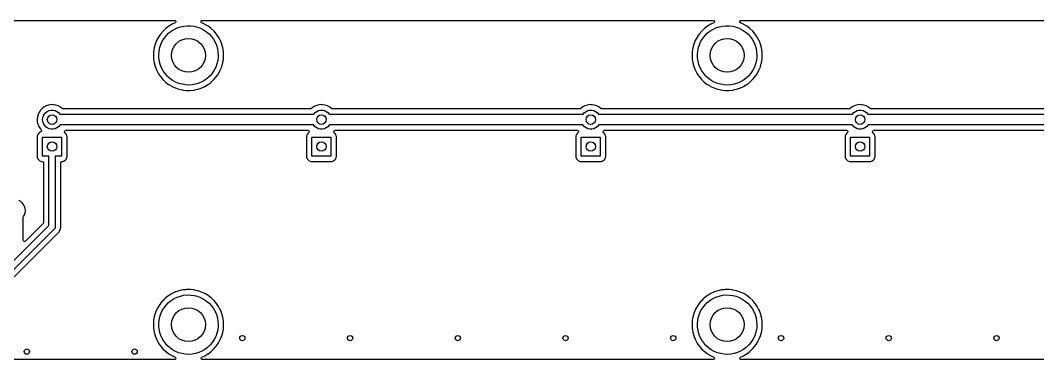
# Model space of a CAD drawing. Extents: x 14 to 417, y -139 to -107.
# Drawn here: x 225.4 to 321.4, y -139.2 to -107.2 of the extents above; entities that cross this region are included whole.
import ezdxf

# ---------------------------------------------------------------- set-up
doc = ezdxf.new("R2010")
doc.units = 0
doc.layers.add('BLACK', color=7, linetype='CONTINUOUS')

msp = doc.modelspace()

# ---------------------------------------------------------------- linework, layer by layer
at = {"layer": 'BLACK', "linetype": 'CONTINUOUS'}
for p, q in [((191.816, -107.188), (239.985, -107.188)), ((240.038, -107.429), (239.755, -107.559)), ((239.985, -107.188), (240.053, -107.209)), ((240.08, -107.397), (240.038, -107.429)), ((240.053, -107.209), (240.1, -107.262)), ((240.11, -107.332), (240.08, -107.397)), ((240.1, -107.262), (240.11, -107.332)), ((242.49, -107.314), (242.511, -107.246)), ((242.51, -107.382), (242.49, -107.314)), ((242.563, -107.429), (242.51, -107.382)), ((242.511, -107.246), (242.565, -107.2)), ((242.686, -107.486), (242.563, -107.429)), ((242.565, -107.2), (242.616, -107.188)), ((242.616, -107.188), (290.785, -107.188)), ((290.838, -107.429), (290.555, -107.559)), ((290.785, -107.188), (290.853, -107.209)), ((290.88, -107.397), (290.838, -107.429)), ((290.853, -107.209), (290.9, -107.262)), ((290.91, -107.332), (290.88, -107.397)), ((290.9, -107.262), (290.91, -107.332)), ((293.29, -107.314), (293.311, -107.246)), ((293.31, -107.382), (293.29, -107.314)), ((293.363, -107.429), (293.31, -107.382)), ((293.311, -107.246), (293.365, -107.2)), ((293.486, -107.486), (293.363, -107.429)), ((293.365, -107.2), (293.416, -107.188)), ((293.416, -107.188), (341.585, -107.188)), ((238.901, -108.205), (238.668, -108.478)), ((239.161, -107.959), (238.901, -108.205)), ((239.439, -107.75), (239.161, -107.959)), ((239.2, -108.638), (239.426, -108.409)), ((239.426, -108.409), (239.678, -108.208)), ((239.444, -107.745), (239.439, -107.75)), ((239.447, -107.743), (239.444, -107.745)), ((239.444, -107.745), (239.444, -107.745)), ((239.755, -107.559), (239.447, -107.743)), ((239.678, -108.208), (239.951, -108.036)), ((239.951, -108.036), (240.242, -107.898)), ((240.242, -107.898), (240.547, -107.793)), ((240.547, -107.793), (240.862, -107.724)), ((240.862, -107.724), (241.183, -107.692)), ((241.183, -107.692), (241.505, -107.698)), ((241.505, -107.698), (241.825, -107.74)), ((241.825, -107.74), (242.137, -107.818)), ((242.137, -107.818), (242.439, -107.932)), ((242.439, -107.932), (242.725, -108.08)), ((242.856, -107.564), (242.686, -107.486)), ((242.725, -108.08), (242.993, -108.26)), ((242.858, -107.566), (242.856, -107.564)), ((243.159, -107.748), (242.858, -107.566)), ((242.858, -107.566), (242.858, -107.566)), ((242.993, -108.26), (243.238, -108.469)), ((243.162, -107.75), (243.159, -107.748)), ((243.159, -107.748), (243.159, -107.748)), ((243.447, -107.967), (243.162, -107.75)), ((243.707, -108.213), (243.447, -107.967)), ((243.939, -108.487), (243.707, -108.213)), ((289.701, -108.205), (289.468, -108.478)), ((289.961, -107.959), (289.701, -108.205)), ((290.239, -107.75), (289.961, -107.959)), ((290, -108.638), (290.226, -108.409)), ((290.226, -108.409), (290.478, -108.208)), ((290.244, -107.745), (290.239, -107.75)), ((290.247, -107.743), (290.244, -107.745)), ((290.244, -107.745), (290.244, -107.745)), ((290.555, -107.559), (290.247, -107.743)), ((290.478, -108.208), (290.751, -108.036)), ((290.751, -108.036), (291.042, -107.898)), ((291.042, -107.898), (291.347, -107.793)), ((291.347, -107.793), (291.662, -107.724)), ((291.662, -107.724), (291.983, -107.692)), ((291.983, -107.692), (292.305, -107.698)), ((292.305, -107.698), (292.625, -107.74)), ((292.625, -107.74), (292.937, -107.818)), ((292.937, -107.818), (293.239, -107.932)), ((293.239, -107.932), (293.525, -108.08)), ((293.656, -107.564), (293.486, -107.486)), ((293.525, -108.08), (293.793, -108.26)), ((293.658, -107.566), (293.656, -107.564)), ((293.959, -107.748), (293.658, -107.566)), ((293.658, -107.566), (293.658, -107.566)), ((293.793, -108.26), (294.038, -108.469)), ((293.962, -107.75), (293.959, -107.748)), ((293.959, -107.748), (293.959, -107.748)), ((294.247, -107.967), (293.962, -107.75)), ((294.507, -108.213), (294.247, -107.967)), ((294.739, -108.487), (294.507, -108.213)), ((238.297, -109.09), (238.163, -109.422)), ((238.466, -108.774), (238.297, -109.09)), ((238.573, -108.617), (238.466, -108.774)), ((238.666, -108.48), (238.573, -108.617)), ((238.668, -108.478), (238.666, -108.48)), ((238.666, -108.48), (238.666, -108.48)), ((238.697, -109.459), (238.832, -109.167)), ((238.832, -109.167), (239.001, -108.892)), ((239.001, -108.892), (239.2, -108.638)), ((243.238, -108.469), (243.457, -108.705)), ((243.457, -108.705), (243.648, -108.965)), ((243.648, -108.965), (243.808, -109.245)), ((243.808, -109.245), (243.934, -109.542)), ((244.14, -108.783), (243.939, -108.487)), ((244.142, -108.787), (244.14, -108.783)), ((244.278, -109.043), (244.142, -108.787)), ((244.142, -108.787), (244.142, -108.787)), ((244.308, -109.1), (244.278, -109.043)), ((244.309, -109.103), (244.308, -109.1)), ((244.437, -109.425), (244.309, -109.103)), ((289.097, -109.09), (288.963, -109.422)), ((289.266, -108.774), (289.097, -109.09)), ((289.373, -108.617), (289.266, -108.774)), ((289.466, -108.48), (289.373, -108.617)), ((289.468, -108.478), (289.466, -108.48)), ((289.466, -108.48), (289.466, -108.48)), ((289.497, -109.459), (289.632, -109.167)), ((289.632, -109.167), (289.801, -108.892)), ((289.801, -108.892), (290, -108.638)), ((294.038, -108.469), (294.257, -108.705)), ((294.257, -108.705), (294.448, -108.965)), ((294.448, -108.965), (294.608, -109.245)), ((294.608, -109.245), (294.734, -109.542)), ((294.94, -108.783), (294.739, -108.487)), ((294.942, -108.787), (294.94, -108.783)), ((295.078, -109.043), (294.942, -108.787)), ((294.942, -108.787), (294.942, -108.787)), ((295.108, -109.1), (295.078, -109.043)), ((295.109, -109.103), (295.108, -109.1)), ((295.237, -109.425), (295.109, -109.103)), ((238.007, -110.121), (237.987, -110.478)), ((238.066, -109.767), (238.007, -110.121)), ((238.16, -109.433), (238.066, -109.767)), ((238.162, -109.425), (238.16, -109.433)), ((238.163, -109.422), (238.162, -109.425)), ((238.162, -109.425), (238.162, -109.425)), ((238.501, -110.402), (238.53, -110.081)), ((238.53, -110.081), (238.595, -109.765)), ((238.595, -109.765), (238.697, -109.459)), ((243.934, -109.542), (244.026, -109.851)), ((244.026, -109.851), (244.081, -110.168)), ((244.081, -110.168), (244.1, -110.49)), ((244.44, -109.433), (244.437, -109.425)), ((244.536, -109.779), (244.44, -109.433)), ((244.594, -110.132), (244.536, -109.779)), ((244.613, -110.49), (244.594, -110.132)), ((288.807, -110.121), (288.787, -110.478)), ((288.866, -109.767), (288.807, -110.121)), ((288.96, -109.433), (288.866, -109.767)), ((288.962, -109.425), (288.96, -109.433)), ((288.963, -109.422), (288.962, -109.425)), ((288.962, -109.425), (288.962, -109.425)), ((289.301, -110.402), (289.33, -110.081)), ((289.33, -110.081), (289.395, -109.765)), ((289.395, -109.765), (289.497, -109.459)), ((294.734, -109.542), (294.826, -109.851)), ((294.826, -109.851), (294.881, -110.168)), ((294.881, -110.168), (294.9, -110.49)), ((295.24, -109.433), (295.237, -109.425)), ((295.336, -109.779), (295.24, -109.433)), ((295.394, -110.132), (295.336, -109.779)), ((295.413, -110.49), (295.394, -110.132)), ((237.987, -110.478), (238.005, -110.836)), ((238.005, -110.836), (238.005, -110.84)), ((238.005, -110.84), (238.005, -110.84)), ((238.005, -110.84), (238.035, -111.027)), ((238.035, -111.027), (238.061, -111.19)), ((238.061, -111.19), (238.156, -111.536)), ((238.51, -110.724), (238.501, -110.402)), ((238.555, -111.043), (238.51, -110.724)), ((238.637, -111.355), (238.555, -111.043)), ((244.056, -110.986), (243.98, -111.299)), ((244.094, -110.666), (244.056, -110.986)), ((244.1, -110.49), (244.094, -110.666)), ((244.49, -111.368), (244.531, -111.224)), ((244.531, -111.224), (244.554, -111.091)), ((244.554, -111.091), (244.591, -110.874)), ((244.591, -110.871), (244.593, -110.848)), ((244.591, -110.874), (244.591, -110.871)), ((244.591, -110.874), (244.591, -110.874)), ((244.593, -110.848), (244.613, -110.515)), ((244.613, -110.513), (244.613, -110.49)), ((244.613, -110.515), (244.613, -110.513)), ((288.787, -110.478), (288.805, -110.836)), ((288.805, -110.836), (288.805, -110.84)), ((288.805, -110.84), (288.805, -110.84)), ((288.805, -110.84), (288.835, -111.027)), ((288.835, -111.027), (288.861, -111.19)), ((288.861, -111.19), (288.956, -111.536)), ((289.31, -110.724), (289.301, -110.402)), ((289.355, -111.043), (289.31, -110.724)), ((289.437, -111.355), (289.355, -111.043)), ((294.856, -110.986), (294.78, -111.299)), ((294.894, -110.666), (294.856, -110.986)), ((294.9, -110.49), (294.894, -110.666)), ((295.29, -111.368), (295.331, -111.224)), ((295.331, -111.224), (295.354, -111.091)), ((295.354, -111.091), (295.391, -110.874)), ((295.391, -110.871), (295.393, -110.848)), ((295.391, -110.874), (295.391, -110.871)), ((295.391, -110.874), (295.391, -110.874)), ((295.393, -110.848), (295.413, -110.515)), ((295.413, -110.513), (295.413, -110.49)), ((295.413, -110.515), (295.413, -110.513)), ((238.156, -111.536), (238.287, -111.869)), ((238.287, -111.869), (238.316, -111.923)), ((238.316, -111.923), (238.439, -112.158)), ((238.439, -112.158), (238.454, -112.187)), ((238.454, -112.187), (238.456, -112.189)), ((238.456, -112.189), (238.456, -112.189)), ((238.456, -112.189), (238.624, -112.439)), ((238.754, -111.656), (238.637, -111.355)), ((238.905, -111.94), (238.754, -111.656)), ((239.088, -112.206), (238.905, -111.94)), ((239.299, -112.449), (239.088, -112.206)), ((243.548, -112.159), (243.341, -112.407)), ((243.725, -111.89), (243.548, -112.159)), ((243.87, -111.602), (243.725, -111.89)), ((243.98, -111.299), (243.87, -111.602)), ((244.032, -112.357), (244.126, -112.219)), ((244.126, -112.219), (244.128, -112.216)), ((244.126, -112.219), (244.126, -112.219)), ((244.128, -112.216), (244.13, -112.213)), ((244.13, -112.213), (244.28, -111.934)), ((244.13, -112.213), (244.13, -112.213)), ((244.28, -111.934), (244.298, -111.901)), ((244.298, -111.901), (244.433, -111.569)), ((244.433, -111.569), (244.443, -111.533)), ((244.443, -111.533), (244.49, -111.368)), ((288.956, -111.536), (289.087, -111.869)), ((289.087, -111.869), (289.116, -111.923)), ((289.116, -111.923), (289.239, -112.158)), ((289.239, -112.158), (289.254, -112.187)), ((289.254, -112.187), (289.256, -112.189)), ((289.256, -112.189), (289.256, -112.189)), ((289.256, -112.189), (289.424, -112.439)), ((289.554, -111.656), (289.437, -111.355)), ((289.705, -111.94), (289.554, -111.656)), ((289.888, -112.206), (289.705, -111.94)), ((290.099, -112.449), (289.888, -112.206)), ((294.348, -112.159), (294.141, -112.407)), ((294.525, -111.89), (294.348, -112.159)), ((294.67, -111.602), (294.525, -111.89)), ((294.78, -111.299), (294.67, -111.602)), ((294.832, -112.357), (294.926, -112.219)), ((294.926, -112.219), (294.928, -112.216)), ((294.926, -112.219), (294.926, -112.219)), ((294.928, -112.216), (294.93, -112.213)), ((294.93, -112.213), (295.08, -111.934)), ((294.93, -112.213), (294.93, -112.213)), ((295.08, -111.934), (295.098, -111.901)), ((295.098, -111.901), (295.233, -111.569)), ((295.233, -111.569), (295.243, -111.533)), ((295.243, -111.533), (295.29, -111.368)), ((238.624, -112.439), (238.654, -112.484)), ((238.654, -112.484), (238.885, -112.758)), ((238.885, -112.758), (239.144, -113.006)), ((239.144, -113.006), (239.428, -113.224)), ((239.538, -112.666), (239.299, -112.449)), ((239.8, -112.854), (239.538, -112.666)), ((240.081, -113.011), (239.8, -112.854)), ((240.379, -113.134), (240.081, -113.011)), ((240.689, -113.223), (240.379, -113.134)), ((242.276, -113.114), (241.968, -113.209)), ((242.571, -112.985), (242.276, -113.114)), ((242.849, -112.822), (242.571, -112.985)), ((243.107, -112.629), (242.849, -112.822)), ((243.341, -112.407), (243.107, -112.629)), ((243.169, -113.224), (243.335, -113.099)), ((243.335, -113.099), (243.43, -113.028)), ((243.43, -113.028), (243.691, -112.783)), ((243.691, -112.783), (243.925, -112.512)), ((243.925, -112.512), (244.032, -112.357)), ((289.424, -112.439), (289.454, -112.484)), ((289.454, -112.484), (289.685, -112.758)), ((289.685, -112.758), (289.944, -113.006)), ((289.944, -113.006), (290.228, -113.224)), ((290.338, -112.666), (290.099, -112.449)), ((290.6, -112.854), (290.338, -112.666)), ((290.881, -113.011), (290.6, -112.854)), ((291.179, -113.134), (290.881, -113.011)), ((291.489, -113.223), (291.179, -113.134)), ((293.076, -113.114), (292.768, -113.209)), ((293.371, -112.985), (293.076, -113.114)), ((293.649, -112.822), (293.371, -112.985)), ((293.907, -112.629), (293.649, -112.822)), ((294.141, -112.407), (293.907, -112.629)), ((293.969, -113.224), (294.135, -113.099)), ((294.135, -113.099), (294.23, -113.028)), ((294.23, -113.028), (294.491, -112.783)), ((294.491, -112.783), (294.725, -112.512)), ((294.725, -112.512), (294.832, -112.357)), ((239.428, -113.224), (239.517, -113.278)), ((239.517, -113.278), (239.731, -113.408)), ((239.731, -113.408), (239.731, -113.408)), ((239.731, -113.408), (239.734, -113.41)), ((239.734, -113.41), (239.737, -113.412)), ((239.737, -113.412), (239.737, -113.412)), ((239.737, -113.412), (240.056, -113.561)), ((240.056, -113.561), (240.056, -113.561)), ((240.056, -113.561), (240.059, -113.562)), ((240.059, -113.562), (240.062, -113.563)), ((240.062, -113.563), (240.062, -113.563)), ((240.062, -113.563), (240.395, -113.677)), ((240.395, -113.677), (240.395, -113.677)), ((240.395, -113.677), (240.398, -113.678)), ((240.398, -113.678), (240.747, -113.757)), ((241.007, -113.275), (240.689, -113.223)), ((240.747, -113.757), (240.8, -113.763)), ((240.8, -113.763), (241.1, -113.797)), ((241.329, -113.29), (241.007, -113.275)), ((241.1, -113.797), (241.1, -113.797)), ((241.1, -113.797), (241.103, -113.798)), ((241.103, -113.798), (241.107, -113.798)), ((241.107, -113.798), (241.107, -113.798)), ((241.107, -113.798), (241.301, -113.799)), ((241.301, -113.799), (241.462, -113.799)), ((241.651, -113.268), (241.329, -113.29)), ((241.462, -113.799), (241.465, -113.799)), ((241.465, -113.799), (241.815, -113.763)), ((241.465, -113.799), (241.465, -113.799)), ((241.968, -113.209), (241.651, -113.268)), ((241.815, -113.763), (241.815, -113.763)), ((241.815, -113.763), (241.818, -113.763)), ((241.818, -113.763), (241.822, -113.762)), ((241.822, -113.762), (241.994, -113.725)), ((241.822, -113.762), (241.822, -113.762)), ((241.994, -113.725), (242.169, -113.687)), ((242.169, -113.687), (242.509, -113.575)), ((242.509, -113.575), (242.835, -113.426)), ((242.835, -113.426), (242.989, -113.335)), ((242.989, -113.335), (243.14, -113.245)), ((243.14, -113.245), (243.143, -113.243)), ((243.14, -113.245), (243.14, -113.245)), ((243.143, -113.243), (243.169, -113.224)), ((290.228, -113.224), (290.317, -113.278)), ((290.317, -113.278), (290.531, -113.408)), ((290.531, -113.408), (290.531, -113.408)), ((290.531, -113.408), (290.534, -113.41)), ((290.534, -113.41), (290.537, -113.412)), ((290.537, -113.412), (290.537, -113.412)), ((290.537, -113.412), (290.856, -113.561)), ((290.856, -113.561), (290.856, -113.561)), ((290.856, -113.561), (290.859, -113.562)), ((290.859, -113.562), (290.862, -113.563)), ((290.862, -113.563), (290.862, -113.563)), ((290.862, -113.563), (291.195, -113.677)), ((291.195, -113.677), (291.195, -113.677)), ((291.195, -113.677), (291.198, -113.678)), ((291.198, -113.678), (291.547, -113.757)), ((291.807, -113.275), (291.489, -113.223)), ((291.547, -113.757), (291.6, -113.763)), ((291.6, -113.763), (291.9, -113.797)), ((292.129, -113.29), (291.807, -113.275)), ((291.9, -113.797), (291.9, -113.797)), ((291.9, -113.797), (291.903, -113.798)), ((291.903, -113.798), (291.907, -113.798)), ((291.907, -113.798), (291.907, -113.798)), ((291.907, -113.798), (292.101, -113.799)), ((292.101, -113.799), (292.262, -113.799)), ((292.451, -113.268), (292.129, -113.29)), ((292.262, -113.799), (292.265, -113.799)), ((292.265, -113.799), (292.615, -113.763)), ((292.265, -113.799), (292.265, -113.799)), ((292.768, -113.209), (292.451, -113.268)), ((292.615, -113.763), (292.615, -113.763)), ((292.615, -113.763), (292.618, -113.763)), ((292.618, -113.763), (292.622, -113.762)), ((292.622, -113.762), (292.794, -113.725)), ((292.622, -113.762), (292.622, -113.762)), ((292.794, -113.725), (292.969, -113.687)), ((292.969, -113.687), (293.309, -113.575)), ((293.309, -113.575), (293.635, -113.426)), ((293.635, -113.426), (293.789, -113.335)), ((293.789, -113.335), (293.94, -113.245)), ((293.94, -113.245), (293.943, -113.243)), ((293.94, -113.245), (293.94, -113.245)), ((293.943, -113.243), (293.969, -113.224)), ((227.113, -116.063), (227.051, -116.286)), ((227.21, -115.853), (227.113, -116.063)), ((227.308, -115.709), (227.21, -115.853)), ((227.338, -115.666), (227.308, -115.709)), ((227.341, -115.662), (227.338, -115.666)), ((227.338, -115.666), (227.338, -115.666)), ((227.368, -115.633), (227.341, -115.662)), ((227.458, -115.539), (227.368, -115.633)), ((227.501, -115.494), (227.458, -115.539)), ((227.534, -115.469), (227.501, -115.494)), ((227.682, -115.358), (227.534, -115.469)), ((227.617, -116.185), (227.711, -116.022)), ((227.686, -115.355), (227.682, -115.358)), ((227.682, -115.358), (227.682, -115.358)), ((227.69, -115.353), (227.686, -115.355)), ((227.887, -115.25), (227.69, -115.353)), ((227.711, -116.022), (227.837, -115.882)), ((227.837, -115.882), (227.989, -115.772)), ((227.891, -115.248), (227.887, -115.25)), ((227.887, -115.25), (227.887, -115.25)), ((228.111, -115.176), (227.891, -115.248)), ((227.989, -115.772), (228.161, -115.695)), ((228.34, -115.141), (228.111, -115.176)), ((228.161, -115.695), (228.345, -115.656)), ((228.346, -115.141), (228.34, -115.141)), ((228.345, -115.656), (228.533, -115.656)), ((228.499, -115.143), (228.346, -115.141)), ((228.346, -115.141), (228.346, -115.141)), ((228.572, -115.144), (228.499, -115.143)), ((228.533, -115.656), (228.717, -115.695)), ((228.577, -115.145), (228.572, -115.144)), ((228.795, -115.184), (228.577, -115.145)), ((228.577, -115.145), (228.577, -115.145)), ((228.717, -115.695), (228.889, -115.772)), ((228.8, -115.185), (228.795, -115.184)), ((228.795, -115.184), (228.795, -115.184)), ((228.805, -115.186), (228.8, -115.185)), ((229.014, -115.26), (228.805, -115.186)), ((228.805, -115.186), (228.805, -115.186)), ((228.889, -115.772), (229.041, -115.882)), ((229.018, -115.262), (229.014, -115.26)), ((229.014, -115.26), (229.014, -115.26)), ((229.023, -115.264), (229.018, -115.262)), ((229.217, -115.371), (229.023, -115.264)), ((229.023, -115.264), (229.023, -115.264)), ((229.041, -115.882), (229.167, -116.022)), ((229.167, -116.022), (229.184, -116.051)), ((229.184, -116.051), (253.094, -116.051)), ((229.221, -115.374), (229.217, -115.371)), ((229.217, -115.371), (229.217, -115.371)), ((229.225, -115.377), (229.221, -115.374)), ((229.4, -115.515), (229.225, -115.377)), ((229.225, -115.377), (229.225, -115.377)), ((229.41, -115.522), (229.4, -115.515)), ((229.479, -115.542), (229.41, -115.522)), ((252.801, -115.542), (229.479, -115.542)), ((252.83, -115.539), (252.801, -115.542)), ((252.892, -115.504), (252.83, -115.539)), ((252.897, -115.498), (252.892, -115.504)), ((252.901, -115.494), (252.897, -115.498)), ((252.934, -115.469), (252.901, -115.494)), ((253.082, -115.358), (252.934, -115.469)), ((253.086, -115.355), (253.082, -115.358)), ((253.082, -115.358), (253.082, -115.358)), ((253.09, -115.353), (253.086, -115.355)), ((253.287, -115.25), (253.09, -115.353)), ((253.094, -116.051), (253.111, -116.022)), ((253.111, -116.022), (253.237, -115.882)), ((253.237, -115.882), (253.389, -115.772)), ((253.291, -115.248), (253.287, -115.25)), ((253.287, -115.25), (253.287, -115.25)), ((253.511, -115.176), (253.291, -115.248)), ((253.389, -115.772), (253.561, -115.695)), ((253.74, -115.141), (253.511, -115.176)), ((253.561, -115.695), (253.745, -115.656)), ((253.746, -115.141), (253.74, -115.141)), ((253.745, -115.656), (253.933, -115.656)), ((253.899, -115.143), (253.746, -115.141)), ((253.746, -115.141), (253.746, -115.141)), ((253.972, -115.144), (253.899, -115.143)), ((253.933, -115.656), (254.117, -115.695)), ((253.977, -115.145), (253.972, -115.144)), ((254.195, -115.184), (253.977, -115.145)), ((253.977, -115.145), (253.977, -115.145)), ((254.117, -115.695), (254.289, -115.772)), ((254.2, -115.185), (254.195, -115.184)), ((254.195, -115.184), (254.195, -115.184)), ((254.205, -115.186), (254.2, -115.185)), ((254.414, -115.26), (254.205, -115.186)), ((254.205, -115.186), (254.205, -115.186)), ((254.289, -115.772), (254.441, -115.882)), ((254.418, -115.262), (254.414, -115.26)), ((254.414, -115.26), (254.414, -115.26)), ((254.423, -115.264), (254.418, -115.262)), ((254.617, -115.371), (254.423, -115.264)), ((254.423, -115.264), (254.423, -115.264)), ((254.441, -115.882), (254.567, -116.022)), ((254.567, -116.022), (254.584, -116.051)), ((254.584, -116.051), (278.494, -116.051)), ((254.621, -115.374), (254.617, -115.371)), ((254.617, -115.371), (254.617, -115.371)), ((254.625, -115.377), (254.621, -115.374)), ((254.8, -115.515), (254.625, -115.377)), ((254.625, -115.377), (254.625, -115.377)), ((254.81, -115.522), (254.8, -115.515)), ((254.879, -115.542), (254.81, -115.522)), ((278.201, -115.542), (254.879, -115.542)), ((278.23, -115.539), (278.201, -115.542)), ((278.292, -115.504), (278.23, -115.539)), ((278.297, -115.498), (278.292, -115.504)), ((278.301, -115.494), (278.297, -115.498)), ((278.334, -115.469), (278.301, -115.494)), ((278.482, -115.358), (278.334, -115.469)), ((278.486, -115.355), (278.482, -115.358)), ((278.482, -115.358), (278.482, -115.358)), ((278.49, -115.353), (278.486, -115.355)), ((278.687, -115.25), (278.49, -115.353)), ((278.494, -116.051), (278.511, -116.022)), ((278.511, -116.022), (278.637, -115.882)), ((278.637, -115.882), (278.789, -115.772)), ((278.691, -115.248), (278.687, -115.25)), ((278.687, -115.25), (278.687, -115.25)), ((278.911, -115.176), (278.691, -115.248)), ((278.789, -115.772), (278.961, -115.695)), ((279.14, -115.141), (278.911, -115.176)), ((278.961, -115.695), (279.145, -115.656)), ((279.146, -115.141), (279.14, -115.141)), ((279.145, -115.656), (279.333, -115.656)), ((279.299, -115.143), (279.146, -115.141)), ((279.146, -115.141), (279.146, -115.141)), ((279.372, -115.144), (279.299, -115.143)), ((279.333, -115.656), (279.517, -115.695)), ((279.377, -115.145), (279.372, -115.144)), ((279.595, -115.184), (279.377, -115.145)), ((279.377, -115.145), (279.377, -115.145)), ((279.517, -115.695), (279.689, -115.772)), ((279.6, -115.185), (279.595, -115.184)), ((279.595, -115.184), (279.595, -115.184)), ((279.605, -115.186), (279.6, -115.185)), ((279.814, -115.26), (279.605, -115.186)), ((279.605, -115.186), (279.605, -115.186)), ((279.689, -115.772), (279.841, -115.882)), ((279.818, -115.262), (279.814, -115.26)), ((279.814, -115.26), (279.814, -115.26)), ((279.823, -115.264), (279.818, -115.262)), ((280.017, -115.371), (279.823, -115.264)), ((279.823, -115.264), (279.823, -115.264)), ((279.841, -115.882), (279.967, -116.022)), ((279.967, -116.022), (279.984, -116.051)), ((279.984, -116.051), (303.894, -116.051)), ((280.021, -115.374), (280.017, -115.371)), ((280.017, -115.371), (280.017, -115.371)), ((280.025, -115.377), (280.021, -115.374)), ((280.2, -115.515), (280.025, -115.377)), ((280.025, -115.377), (280.025, -115.377)), ((280.21, -115.522), (280.2, -115.515)), ((280.279, -115.542), (280.21, -115.522)), ((303.601, -115.542), (280.279, -115.542)), ((303.63, -115.539), (303.601, -115.542)), ((303.692, -115.504), (303.63, -115.539)), ((303.697, -115.498), (303.692, -115.504)), ((303.701, -115.494), (303.697, -115.498)), ((303.734, -115.469), (303.701, -115.494)), ((303.882, -115.358), (303.734, -115.469)), ((303.886, -115.355), (303.882, -115.358)), ((303.882, -115.358), (303.882, -115.358)), ((303.89, -115.353), (303.886, -115.355)), ((304.087, -115.25), (303.89, -115.353)), ((303.894, -116.051), (303.911, -116.022)), ((303.911, -116.022), (304.037, -115.882)), ((304.037, -115.882), (304.189, -115.772)), ((304.091, -115.248), (304.087, -115.25)), ((304.087, -115.25), (304.087, -115.25)), ((304.311, -115.176), (304.091, -115.248)), ((304.189, -115.772), (304.361, -115.695)), ((304.54, -115.141), (304.311, -115.176)), ((304.361, -115.695), (304.545, -115.656)), ((304.546, -115.141), (304.54, -115.141)), ((304.545, -115.656), (304.733, -115.656)), ((304.699, -115.143), (304.546, -115.141)), ((304.546, -115.141), (304.546, -115.141)), ((304.772, -115.144), (304.699, -115.143)), ((304.733, -115.656), (304.917, -115.695)), ((304.777, -115.145), (304.772, -115.144)), ((304.995, -115.184), (304.777, -115.145)), ((304.777, -115.145), (304.777, -115.145)), ((304.917, -115.695), (305.089, -115.772)), ((305, -115.185), (304.995, -115.184)), ((304.995, -115.184), (304.995, -115.184)), ((305.005, -115.186), (305, -115.185)), ((305.214, -115.26), (305.005, -115.186)), ((305.005, -115.186), (305.005, -115.186)), ((305.089, -115.772), (305.241, -115.882)), ((305.218, -115.262), (305.214, -115.26)), ((305.214, -115.26), (305.214, -115.26)), ((305.223, -115.264), (305.218, -115.262)), ((305.417, -115.371), (305.223, -115.264)), ((305.223, -115.264), (305.223, -115.264)), ((305.241, -115.882), (305.367, -116.022)), ((305.367, -116.022), (305.384, -116.051)), ((305.384, -116.051), (329.294, -116.051)), ((305.421, -115.374), (305.417, -115.371)), ((305.417, -115.371), (305.417, -115.371)), ((305.425, -115.377), (305.421, -115.374)), ((305.6, -115.515), (305.425, -115.377)), ((305.425, -115.377), (305.425, -115.377)), ((305.61, -115.522), (305.6, -115.515)), ((305.679, -115.542), (305.61, -115.522)), ((329.001, -115.542), (305.679, -115.542)), ((227.051, -116.286), (227.026, -116.516)), ((227.026, -116.516), (227.026, -116.522)), ((227.026, -116.522), (227.026, -116.522)), ((227.026, -116.522), (227.038, -116.726)), ((227.038, -116.726), (227.039, -116.748)), ((227.039, -116.748), (227.041, -116.753)), ((227.041, -116.753), (227.041, -116.753)), ((227.041, -116.753), (227.073, -116.896)), ((227.073, -116.896), (227.09, -116.974)), ((227.09, -116.974), (227.092, -116.978)), ((227.092, -116.978), (227.092, -116.978)), ((227.092, -116.978), (227.176, -117.183)), ((227.539, -116.551), (227.559, -116.364)), ((227.559, -116.738), (227.539, -116.551)), ((227.559, -116.364), (227.617, -116.185)), ((227.617, -116.917), (227.559, -116.738)), ((227.711, -117.08), (227.617, -116.917)), ((227.088, -117.944), (227.037, -118.081)), ((227.176, -117.828), (227.088, -117.944)), ((227.176, -117.183), (227.178, -117.188)), ((227.292, -117.74), (227.176, -117.828)), ((227.178, -117.188), (227.299, -117.386)), ((227.304, -117.736), (227.292, -117.74)), ((227.299, -117.386), (227.302, -117.39)), ((227.302, -117.39), (227.41, -117.515)), ((227.359, -117.715), (227.304, -117.736)), ((227.383, -117.703), (227.359, -117.715)), ((227.43, -117.65), (227.383, -117.703)), ((227.41, -117.515), (227.44, -117.579)), ((227.44, -117.579), (227.43, -117.65)), ((227.837, -117.22), (227.711, -117.08)), ((227.989, -117.33), (227.837, -117.22)), ((228.161, -117.407), (227.989, -117.33)), ((228.345, -117.446), (228.161, -117.407)), ((228.533, -117.446), (228.345, -117.446)), ((228.717, -117.407), (228.533, -117.446)), ((228.889, -117.33), (228.717, -117.407)), ((229.041, -117.22), (228.889, -117.33)), ((229.167, -117.08), (229.041, -117.22)), ((229.184, -117.051), (229.167, -117.08)), ((253.094, -117.051), (229.184, -117.051)), ((229.599, -117.659), (229.634, -117.596)), ((229.605, -117.729), (229.599, -117.659)), ((229.647, -117.786), (229.605, -117.729)), ((229.634, -117.596), (229.696, -117.562)), ((229.702, -117.828), (229.647, -117.786)), ((229.696, -117.562), (229.723, -117.559)), ((229.79, -117.944), (229.702, -117.828)), ((229.723, -117.559), (252.555, -117.559)), ((229.841, -118.081), (229.79, -117.944)), ((252.488, -117.944), (252.437, -118.081)), ((252.576, -117.828), (252.488, -117.944)), ((252.555, -117.559), (252.624, -117.579)), ((252.631, -117.786), (252.576, -117.828)), ((252.624, -117.579), (252.67, -117.633)), ((252.651, -117.768), (252.631, -117.786)), ((252.68, -117.703), (252.651, -117.768)), ((252.67, -117.633), (252.68, -117.703)), ((253.111, -117.08), (253.094, -117.051)), ((253.237, -117.22), (253.111, -117.08)), ((253.389, -117.33), (253.237, -117.22)), ((253.561, -117.407), (253.389, -117.33)), ((253.745, -117.446), (253.561, -117.407)), ((253.933, -117.446), (253.745, -117.446)), ((254.117, -117.407), (253.933, -117.446)), ((254.289, -117.33), (254.117, -117.407)), ((254.441, -117.22), (254.289, -117.33)), ((254.567, -117.08), (254.441, -117.22)), ((254.584, -117.051), (254.567, -117.08)), ((278.494, -117.051), (254.584, -117.051)), ((254.999, -117.659), (255.034, -117.596)), ((255.005, -117.729), (254.999, -117.659)), ((255.047, -117.786), (255.005, -117.729)), ((255.034, -117.596), (255.096, -117.562)), ((255.102, -117.828), (255.047, -117.786)), ((255.096, -117.562), (255.123, -117.559)), ((255.19, -117.944), (255.102, -117.828)), ((255.123, -117.559), (277.955, -117.559)), ((255.241, -118.081), (255.19, -117.944)), ((277.888, -117.944), (277.837, -118.081)), ((277.976, -117.828), (277.888, -117.944)), ((277.955, -117.559), (278.024, -117.579)), ((278.031, -117.786), (277.976, -117.828)), ((278.024, -117.579), (278.07, -117.633)), ((278.051, -117.768), (278.031, -117.786)), ((278.08, -117.703), (278.051, -117.768)), ((278.07, -117.633), (278.08, -117.703)), ((278.511, -117.08), (278.494, -117.051)), ((278.637, -117.22), (278.511, -117.08)), ((278.789, -117.33), (278.637, -117.22)), ((278.961, -117.407), (278.789, -117.33)), ((279.145, -117.446), (278.961, -117.407)), ((279.333, -117.446), (279.145, -117.446)), ((279.517, -117.407), (279.333, -117.446)), ((279.689, -117.33), (279.517, -117.407)), ((279.841, -117.22), (279.689, -117.33)), ((279.967, -117.08), (279.841, -117.22)), ((279.984, -117.051), (279.967, -117.08)), ((303.894, -117.051), (279.984, -117.051)), ((280.399, -117.659), (280.434, -117.596)), ((280.405, -117.729), (280.399, -117.659)), ((280.447, -117.786), (280.405, -117.729)), ((280.434, -117.596), (280.496, -117.562)), ((280.502, -117.828), (280.447, -117.786)), ((280.496, -117.562), (280.523, -117.559)), ((280.59, -117.944), (280.502, -117.828)), ((280.523, -117.559), (303.355, -117.559)), ((280.641, -118.081), (280.59, -117.944)), ((303.288, -117.944), (303.237, -118.081)), ((303.376, -117.828), (303.288, -117.944)), ((303.355, -117.559), (303.424, -117.579)), ((303.431, -117.786), (303.376, -117.828)), ((303.424, -117.579), (303.47, -117.633)), ((303.451, -117.768), (303.431, -117.786)), ((303.48, -117.703), (303.451, -117.768)), ((303.47, -117.633), (303.48, -117.703)), ((303.911, -117.08), (303.894, -117.051)), ((304.037, -117.22), (303.911, -117.08)), ((304.189, -117.33), (304.037, -117.22)), ((304.361, -117.407), (304.189, -117.33)), ((304.545, -117.446), (304.361, -117.407)), ((304.733, -117.446), (304.545, -117.446)), ((304.917, -117.407), (304.733, -117.446)), ((305.089, -117.33), (304.917, -117.407)), ((305.241, -117.22), (305.089, -117.33)), ((305.367, -117.08), (305.241, -117.22)), ((305.384, -117.051), (305.367, -117.08)), ((329.294, -117.051), (305.384, -117.051)), ((305.799, -117.659), (305.834, -117.596)), ((305.805, -117.729), (305.799, -117.659)), ((305.847, -117.786), (305.805, -117.729)), ((305.834, -117.596), (305.896, -117.562)), ((305.902, -117.828), (305.847, -117.786)), ((305.896, -117.562), (305.923, -117.559)), ((305.99, -117.944), (305.902, -117.828)), ((305.923, -117.559), (328.755, -117.559)), ((306.041, -118.081), (305.99, -117.944)), ((227.037, -118.081), (227.031, -118.143)), ((227.031, -118.143), (227.031, -120.039)), ((227.539, -119.991), (227.539, -118.191)), ((227.539, -118.191), (229.339, -118.191)), ((229.339, -118.191), (229.339, -119.991)), ((229.848, -118.143), (229.841, -118.081)), ((229.848, -120.039), (229.848, -118.143)), ((252.437, -118.081), (252.431, -118.143)), ((252.431, -118.143), (252.431, -120.039)), ((252.939, -119.991), (252.939, -118.191)), ((252.939, -118.191), (254.739, -118.191)), ((254.739, -118.191), (254.739, -119.991)), ((255.248, -118.143), (255.241, -118.081)), ((255.248, -120.039), (255.248, -118.143)), ((277.837, -118.081), (277.831, -118.143)), ((277.831, -118.143), (277.831, -120.039)), ((278.339, -119.991), (278.339, -118.191)), ((278.339, -118.191), (280.139, -118.191)), ((280.139, -118.191), (280.139, -119.991)), ((280.648, -118.143), (280.641, -118.081)), ((280.648, -120.039), (280.648, -118.143)), ((303.237, -118.081), (303.231, -118.143)), ((303.231, -118.143), (303.231, -120.039)), ((303.739, -119.991), (303.739, -118.191)), ((303.739, -118.191), (305.539, -118.191)), ((305.539, -118.191), (305.539, -119.991)), ((306.048, -118.143), (306.041, -118.081)), ((306.048, -120.039), (306.048, -118.143)), ((227.031, -120.039), (227.037, -120.101)), ((227.037, -120.101), (227.088, -120.238)), ((227.088, -120.238), (227.176, -120.354)), ((227.176, -120.354), (227.292, -120.442)), ((227.292, -120.442), (227.429, -120.493)), ((227.429, -120.493), (227.491, -120.499)), ((227.491, -120.499), (227.505, -120.499)), ((227.505, -120.499), (227.573, -120.519)), ((228.139, -119.991), (227.539, -119.991)), ((227.573, -120.519), (227.619, -120.573)), ((227.619, -120.573), (227.631, -120.625)), ((227.631, -120.625), (227.631, -126.266)), ((228.139, -126.529), (228.139, -119.991)), ((229.339, -119.991), (228.739, -119.991)), ((228.739, -119.991), (228.739, -126.653)), ((229.248, -120.625), (229.268, -120.557)), ((229.248, -126.562), (229.248, -120.625)), ((229.268, -120.557), (229.321, -120.511)), ((229.321, -120.511), (229.374, -120.499)), ((229.374, -120.499), (229.387, -120.499)), ((229.387, -120.499), (229.449, -120.493)), ((229.449, -120.493), (229.586, -120.442)), ((229.586, -120.442), (229.702, -120.354)), ((229.702, -120.354), (229.79, -120.238)), ((229.79, -120.238), (229.841, -120.101)), ((229.841, -120.101), (229.848, -120.039)), ((252.431, -120.039), (252.437, -120.101)), ((252.437, -120.101), (252.488, -120.238)), ((252.488, -120.238), (252.576, -120.354)), ((252.576, -120.354), (252.692, -120.442)), ((252.692, -120.442), (252.829, -120.493)), ((252.829, -120.493), (252.891, -120.499)), ((252.891, -120.499), (254.787, -120.499)), ((254.739, -119.991), (252.939, -119.991)), ((254.787, -120.499), (254.849, -120.493)), ((254.849, -120.493), (254.986, -120.442)), ((254.986, -120.442), (255.102, -120.354)), ((255.102, -120.354), (255.19, -120.238)), ((255.19, -120.238), (255.241, -120.101)), ((255.241, -120.101), (255.248, -120.039)), ((277.831, -120.039), (277.837, -120.101)), ((277.837, -120.101), (277.888, -120.238)), ((277.888, -120.238), (277.976, -120.354)), ((277.976, -120.354), (278.092, -120.442)), ((278.092, -120.442), (278.229, -120.493)), ((278.229, -120.493), (278.291, -120.499)), ((278.291, -120.499), (280.187, -120.499)), ((280.139, -119.991), (278.339, -119.991)), ((280.187, -120.499), (280.249, -120.493)), ((280.249, -120.493), (280.386, -120.442)), ((280.386, -120.442), (280.502, -120.354)), ((280.502, -120.354), (280.59, -120.238)), ((280.59, -120.238), (280.641, -120.101)), ((280.641, -120.101), (280.648, -120.039)), ((303.231, -120.039), (303.237, -120.101)), ((303.237, -120.101), (303.288, -120.238)), ((303.288, -120.238), (303.376, -120.354)), ((303.376, -120.354), (303.492, -120.442)), ((303.492, -120.442), (303.629, -120.493)), ((303.629, -120.493), (303.691, -120.499)), ((303.691, -120.499), (305.587, -120.499)), ((305.539, -119.991), (303.739, -119.991)), ((305.587, -120.499), (305.649, -120.493)), ((305.649, -120.493), (305.786, -120.442)), ((305.786, -120.442), (305.902, -120.354)), ((305.902, -120.354), (305.99, -120.238)), ((305.99, -120.238), (306.041, -120.101)), ((306.041, -120.101), (306.048, -120.039)), ((225.477, -124.277), (225.303, -124.183)), ((225.482, -124.281), (225.477, -124.277)), ((225.619, -124.395), (225.482, -124.281)), ((225.482, -124.281), (225.482, -124.281)), ((225.63, -124.404), (225.619, -124.395)), ((225.634, -124.408), (225.63, -124.404)), ((225.651, -124.429), (225.634, -124.408)), ((225.634, -124.408), (225.634, -124.408)), ((225.755, -124.557), (225.651, -124.429)), ((225.848, -124.731), (225.755, -124.557)), ((225.739, -125.702), (225.796, -125.6)), ((225.796, -125.6), (225.836, -125.53)), ((225.836, -125.53), (225.899, -125.342)), ((225.905, -124.921), (225.848, -124.731)), ((225.899, -125.342), (225.924, -125.146)), ((225.924, -125.118), (225.905, -124.921)), ((225.924, -125.146), (225.924, -125.118)), ((222.673, -131.995), (228.139, -126.529)), ((225.722, -125.765), (225.741, -125.703)), ((225.722, -127.923), (225.722, -125.765)), ((225.741, -125.703), (225.739, -125.702)), ((227.594, -126.355), (225.937, -128.012)), ((227.611, -126.334), (227.594, -126.355)), ((227.631, -126.266), (227.611, -126.334)), ((229.248, -126.564), (229.248, -126.562)), ((229.248, -126.565), (229.248, -126.564)), ((229.248, -126.569), (229.248, -126.565)), ((229.248, -126.654), (229.248, -126.569)), ((229.248, -126.569), (229.248, -126.569)), ((228.651, -126.865), (223.185, -132.331)), ((223.73, -132.505), (229.004, -127.231)), ((228.67, -126.838), (228.651, -126.865)), ((228.693, -126.813), (228.67, -126.838)), ((228.701, -126.793), (228.693, -126.813)), ((228.713, -126.775), (228.701, -126.793)), ((228.721, -126.742), (228.713, -126.775)), ((228.733, -126.711), (228.721, -126.742)), ((228.737, -126.675), (228.733, -126.711)), ((228.739, -126.668), (228.737, -126.675)), ((228.739, -126.653), (228.738, -126.663)), ((228.738, -126.663), (228.739, -126.668)), ((229.004, -127.231), (229.005, -127.23)), ((229.005, -127.23), (229.065, -127.172)), ((229.065, -127.172), (229.07, -127.167)), ((229.065, -127.172), (229.065, -127.172)), ((229.07, -127.167), (229.093, -127.131)), ((229.093, -127.131), (229.1, -127.12)), ((229.1, -127.12), (229.128, -127.087)), ((229.128, -127.087), (229.131, -127.08)), ((229.131, -127.08), (229.142, -127.056)), ((229.131, -127.08), (229.131, -127.08)), ((229.142, -127.056), (229.15, -127.043)), ((229.15, -127.043), (229.164, -127.021)), ((229.164, -127.021), (229.168, -127.015)), ((229.164, -127.021), (229.164, -127.021)), ((229.168, -127.015), (229.17, -127.008)), ((229.17, -127.008), (229.183, -126.974)), ((229.183, -126.974), (229.188, -126.962)), ((229.188, -126.962), (229.203, -126.93)), ((229.203, -126.93), (229.206, -126.923)), ((229.203, -126.93), (229.203, -126.93)), ((229.206, -126.923), (229.211, -126.903)), ((229.211, -126.903), (229.214, -126.891)), ((229.214, -126.891), (229.218, -126.876)), ((229.218, -126.876), (229.23, -126.844)), ((229.23, -126.844), (229.231, -126.837)), ((229.231, -126.837), (229.235, -126.801)), ((229.231, -126.837), (229.231, -126.837)), ((229.235, -126.801), (229.238, -126.789)), ((229.238, -126.789), (229.246, -126.753)), ((229.246, -126.753), (229.247, -126.746)), ((229.246, -126.753), (229.246, -126.753)), ((229.247, -126.705), (229.248, -126.704)), ((229.247, -126.706), (229.247, -126.705)), ((229.247, -126.746), (229.247, -126.706)), ((229.248, -126.667), (229.248, -126.654)), ((229.248, -126.704), (229.248, -126.667)), ((225.722, -127.932), (225.722, -127.923)), ((225.747, -127.998), (225.722, -127.932)), ((225.804, -128.041), (225.747, -127.998)), ((225.874, -128.046), (225.804, -128.041)), ((225.937, -128.012), (225.874, -128.046)), ((239.189, -133.339), (239.161, -133.359)), ((239.444, -133.145), (239.189, -133.339)), ((239.447, -133.143), (239.444, -133.145)), ((239.444, -133.145), (239.444, -133.145)), ((239.468, -133.131), (239.447, -133.143)), ((239.752, -132.961), (239.468, -133.131)), ((239.755, -132.959), (239.752, -132.961)), ((239.752, -132.961), (239.752, -132.961)), ((240.025, -132.835), (239.755, -132.959)), ((239.951, -133.436), (240.242, -133.298)), ((240.077, -132.811), (240.025, -132.835)), ((240.08, -132.809), (240.077, -132.811)), ((240.077, -132.811), (240.077, -132.811)), ((240.42, -132.696), (240.08, -132.809)), ((240.242, -133.298), (240.547, -133.193)), ((240.77, -132.619), (240.42, -132.696)), ((240.547, -133.193), (240.862, -133.124)), ((240.774, -132.619), (240.77, -132.619)), ((241.013, -132.593), (240.774, -132.619)), ((240.774, -132.619), (240.774, -132.619)), ((240.862, -133.124), (241.183, -133.092)), ((241.127, -132.581), (241.013, -132.593)), ((241.312, -132.582), (241.127, -132.581)), ((241.183, -133.092), (241.505, -133.098)), ((241.482, -132.582), (241.312, -132.582)), ((241.485, -132.582), (241.482, -132.582)), ((241.482, -132.582), (241.482, -132.582)), ((241.488, -132.582), (241.485, -132.582)), ((241.838, -132.621), (241.488, -132.582)), ((241.488, -132.582), (241.488, -132.582)), ((241.505, -133.098), (241.825, -133.14)), ((241.825, -133.14), (242.137, -133.218)), ((241.841, -132.621), (241.838, -132.621)), ((241.838, -132.621), (241.838, -132.621)), ((241.844, -132.622), (241.841, -132.621)), ((241.99, -132.654), (241.844, -132.622)), ((241.844, -132.622), (241.844, -132.622)), ((242.191, -132.699), (241.99, -132.654)), ((242.137, -133.218), (242.439, -133.332)), ((242.194, -132.7), (242.191, -132.699)), ((242.288, -132.731), (242.194, -132.7)), ((242.194, -132.7), (242.194, -132.7)), ((242.53, -132.814), (242.288, -132.731)), ((242.439, -133.332), (242.725, -133.48)), ((242.534, -132.815), (242.53, -132.814)), ((242.541, -132.819), (242.534, -132.815)), ((242.534, -132.815), (242.534, -132.815)), ((242.856, -132.964), (242.541, -132.819)), ((242.858, -132.966), (242.856, -132.964)), ((243.159, -133.148), (242.858, -132.966)), ((242.858, -132.966), (242.858, -132.966)), ((243.162, -133.15), (243.159, -133.148)), ((243.159, -133.148), (243.159, -133.148)), ((243.165, -133.152), (243.162, -133.15)), ((243.178, -133.161), (243.165, -133.152)), ((243.165, -133.152), (243.165, -133.152)), ((243.447, -133.367), (243.178, -133.161)), ((289.989, -133.339), (289.961, -133.359)), ((290.244, -133.145), (289.989, -133.339)), ((290.247, -133.143), (290.244, -133.145)), ((290.244, -133.145), (290.244, -133.145)), ((290.268, -133.131), (290.247, -133.143)), ((290.552, -132.961), (290.268, -133.131)), ((290.555, -132.959), (290.552, -132.961)), ((290.552, -132.961), (290.552, -132.961)), ((290.825, -132.835), (290.555, -132.959)), ((290.751, -133.436), (291.042, -133.298)), ((290.877, -132.811), (290.825, -132.835)), ((290.88, -132.809), (290.877, -132.811)), ((290.877, -132.811), (290.877, -132.811)), ((291.22, -132.696), (290.88, -132.809)), ((291.042, -133.298), (291.347, -133.193)), ((291.57, -132.619), (291.22, -132.696)), ((291.347, -133.193), (291.662, -133.124)), ((291.574, -132.619), (291.57, -132.619)), ((291.813, -132.593), (291.574, -132.619)), ((291.574, -132.619), (291.574, -132.619)), ((291.662, -133.124), (291.983, -133.092)), ((291.927, -132.581), (291.813, -132.593)), ((292.112, -132.582), (291.927, -132.581)), ((291.983, -133.092), (292.305, -133.098)), ((292.282, -132.582), (292.112, -132.582)), ((292.285, -132.582), (292.282, -132.582)), ((292.282, -132.582), (292.282, -132.582)), ((292.288, -132.582), (292.285, -132.582)), ((292.638, -132.621), (292.288, -132.582)), ((292.288, -132.582), (292.288, -132.582)), ((292.305, -133.098), (292.625, -133.14)), ((292.625, -133.14), (292.937, -133.218)), ((292.641, -132.621), (292.638, -132.621)), ((292.638, -132.621), (292.638, -132.621)), ((292.644, -132.622), (292.641, -132.621)), ((292.79, -132.654), (292.644, -132.622)), ((292.644, -132.622), (292.644, -132.622)), ((292.991, -132.699), (292.79, -132.654)), ((292.937, -133.218), (293.239, -133.332)), ((292.994, -132.7), (292.991, -132.699)), ((293.088, -132.731), (292.994, -132.7)), ((292.994, -132.7), (292.994, -132.7)), ((293.33, -132.814), (293.088, -132.731)), ((293.239, -133.332), (293.525, -133.48)), ((293.334, -132.815), (293.33, -132.814)), ((293.341, -132.819), (293.334, -132.815)), ((293.334, -132.815), (293.334, -132.815)), ((293.656, -132.964), (293.341, -132.819)), ((293.658, -132.966), (293.656, -132.964)), ((293.959, -133.148), (293.658, -132.966)), ((293.658, -132.966), (293.658, -132.966)), ((293.962, -133.15), (293.959, -133.148)), ((293.959, -133.148), (293.959, -133.148)), ((293.965, -133.152), (293.962, -133.15)), ((293.978, -133.161), (293.965, -133.152)), ((293.965, -133.152), (293.965, -133.152)), ((294.247, -133.367), (293.978, -133.161)), ((238.466, -134.174), (238.297, -134.49)), ((238.592, -133.989), (238.466, -134.174)), ((238.666, -133.88), (238.592, -133.989)), ((238.668, -133.878), (238.666, -133.88)), ((238.666, -133.88), (238.666, -133.88)), ((238.892, -133.615), (238.668, -133.878)), ((238.832, -134.567), (239.001, -134.292)), ((238.898, -133.608), (238.892, -133.615)), ((238.901, -133.605), (238.898, -133.608)), ((238.898, -133.608), (238.898, -133.608)), ((239.082, -133.434), (238.901, -133.605)), ((239.001, -134.292), (239.2, -134.038)), ((239.159, -133.362), (239.082, -133.434)), ((239.161, -133.359), (239.159, -133.362)), ((239.159, -133.362), (239.159, -133.362)), ((239.2, -134.038), (239.426, -133.809)), ((239.426, -133.809), (239.678, -133.608)), ((239.678, -133.608), (239.951, -133.436)), ((242.725, -133.48), (242.993, -133.66)), ((242.993, -133.66), (243.238, -133.869)), ((243.238, -133.869), (243.457, -134.105)), ((243.707, -133.613), (243.447, -133.367)), ((243.457, -134.105), (243.648, -134.365)), ((243.826, -133.753), (243.707, -133.613)), ((243.936, -133.883), (243.826, -133.753)), ((243.939, -133.887), (243.936, -133.883)), ((243.941, -133.89), (243.939, -133.887)), ((243.945, -133.896), (243.941, -133.89)), ((244.14, -134.183), (243.945, -133.896)), ((244.142, -134.187), (244.14, -134.183)), ((244.235, -134.362), (244.142, -134.187)), ((244.142, -134.187), (244.142, -134.187)), ((289.266, -134.174), (289.097, -134.49)), ((289.392, -133.989), (289.266, -134.174)), ((289.466, -133.88), (289.392, -133.989)), ((289.468, -133.878), (289.466, -133.88)), ((289.466, -133.88), (289.466, -133.88)), ((289.692, -133.615), (289.468, -133.878)), ((289.632, -134.567), (289.801, -134.292)), ((289.698, -133.608), (289.692, -133.615)), ((289.701, -133.605), (289.698, -133.608)), ((289.698, -133.608), (289.698, -133.608)), ((289.882, -133.434), (289.701, -133.605)), ((289.801, -134.292), (290, -134.038)), ((289.959, -133.362), (289.882, -133.434)), ((289.961, -133.359), (289.959, -133.362)), ((289.959, -133.362), (289.959, -133.362)), ((290, -134.038), (290.226, -133.809)), ((290.226, -133.809), (290.478, -133.608)), ((290.478, -133.608), (290.751, -133.436)), ((293.525, -133.48), (293.793, -133.66)), ((293.793, -133.66), (294.038, -133.869)), ((294.038, -133.869), (294.257, -134.105)), ((294.507, -133.613), (294.247, -133.367)), ((294.257, -134.105), (294.448, -134.365)), ((294.626, -133.753), (294.507, -133.613)), ((294.736, -133.883), (294.626, -133.753)), ((294.739, -133.887), (294.736, -133.883)), ((294.741, -133.89), (294.739, -133.887)), ((294.745, -133.896), (294.741, -133.89)), ((294.94, -134.183), (294.745, -133.896)), ((294.942, -134.187), (294.94, -134.183)), ((295.035, -134.362), (294.942, -134.187)), ((294.942, -134.187), (294.942, -134.187)), ((238.066, -135.171), (238.014, -135.48)), ((238.097, -135.058), (238.066, -135.167)), ((238.066, -135.167), (238.066, -135.171)), ((238.066, -135.171), (238.066, -135.171)), ((238.162, -134.825), (238.097, -135.058)), ((238.163, -134.822), (238.162, -134.825)), ((238.162, -134.825), (238.162, -134.825)), ((238.297, -134.49), (238.163, -134.822)), ((238.53, -135.481), (238.595, -135.165)), ((238.595, -135.165), (238.697, -134.859)), ((238.697, -134.859), (238.832, -134.567)), ((243.648, -134.365), (243.808, -134.645)), ((243.808, -134.645), (243.934, -134.942)), ((243.934, -134.942), (244.026, -135.251)), ((244.026, -135.251), (244.081, -135.568)), ((244.308, -134.5), (244.235, -134.362)), ((244.309, -134.503), (244.308, -134.5)), ((244.437, -134.825), (244.309, -134.503)), ((244.44, -134.833), (244.437, -134.825)), ((244.536, -135.179), (244.44, -134.833)), ((244.594, -135.532), (244.536, -135.179)), ((288.866, -135.171), (288.814, -135.48)), ((288.897, -135.058), (288.866, -135.167)), ((288.866, -135.167), (288.866, -135.171)), ((288.866, -135.171), (288.866, -135.171)), ((288.962, -134.825), (288.897, -135.058)), ((288.963, -134.822), (288.962, -134.825)), ((288.962, -134.825), (288.962, -134.825)), ((289.097, -134.49), (288.963, -134.822)), ((289.33, -135.481), (289.395, -135.165)), ((289.395, -135.165), (289.497, -134.859)), ((289.497, -134.859), (289.632, -134.567)), ((294.448, -134.365), (294.608, -134.645)), ((294.608, -134.645), (294.734, -134.942)), ((294.734, -134.942), (294.826, -135.251)), ((294.826, -135.251), (294.881, -135.568)), ((295.108, -134.5), (295.035, -134.362)), ((295.109, -134.503), (295.108, -134.5)), ((295.237, -134.825), (295.109, -134.503)), ((295.24, -134.833), (295.237, -134.825)), ((295.336, -135.179), (295.24, -134.833)), ((295.394, -135.532), (295.336, -135.179)), ((238.007, -135.521), (237.987, -135.878)), ((237.987, -135.878), (238.005, -136.236)), ((238.014, -135.48), (238.007, -135.521)), ((238.501, -135.802), (238.53, -135.481)), ((238.51, -136.124), (238.501, -135.802)), ((238.555, -136.443), (238.51, -136.124)), ((244.094, -136.066), (244.056, -136.386)), ((244.081, -135.568), (244.1, -135.89)), ((244.1, -135.89), (244.094, -136.066)), ((244.613, -135.89), (244.594, -135.532)), ((244.594, -136.236), (244.611, -135.955)), ((244.611, -135.955), (244.613, -135.913)), ((244.613, -135.913), (244.613, -135.89)), ((288.807, -135.521), (288.787, -135.878)), ((288.787, -135.878), (288.805, -136.236)), ((288.814, -135.48), (288.807, -135.521)), ((289.301, -135.802), (289.33, -135.481)), ((289.31, -136.124), (289.301, -135.802)), ((289.355, -136.443), (289.31, -136.124)), ((294.894, -136.066), (294.856, -136.386)), ((294.881, -135.568), (294.9, -135.89)), ((294.9, -135.89), (294.894, -136.066)), ((295.413, -135.89), (295.394, -135.532)), ((295.394, -136.236), (295.411, -135.955)), ((295.411, -135.955), (295.413, -135.913)), ((295.413, -135.913), (295.413, -135.89)), ((238.005, -136.236), (238.005, -136.24)), ((238.005, -136.24), (238.005, -136.24)), ((238.005, -136.24), (238.024, -136.356)), ((238.024, -136.356), (238.061, -136.59)), ((238.061, -136.59), (238.156, -136.936)), ((238.156, -136.936), (238.287, -137.269)), ((238.637, -136.755), (238.555, -136.443)), ((238.754, -137.056), (238.637, -136.755)), ((238.905, -137.34), (238.754, -137.056)), ((243.87, -137.002), (243.725, -137.29)), ((243.98, -136.699), (243.87, -137.002)), ((244.056, -136.386), (243.98, -136.699)), ((244.298, -137.301), (244.395, -137.062)), ((244.395, -137.062), (244.432, -136.972)), ((244.432, -136.972), (244.433, -136.969)), ((244.432, -136.972), (244.432, -136.972)), ((244.433, -136.969), (244.436, -136.959)), ((244.436, -136.959), (244.465, -136.858)), ((244.465, -136.858), (244.531, -136.624)), ((244.531, -136.624), (244.591, -136.271)), ((244.591, -136.271), (244.594, -136.236)), ((288.805, -136.236), (288.805, -136.24)), ((288.805, -136.24), (288.805, -136.24)), ((288.805, -136.24), (288.824, -136.356)), ((288.824, -136.356), (288.861, -136.59)), ((288.861, -136.59), (288.956, -136.936)), ((288.956, -136.936), (289.087, -137.269)), ((289.437, -136.755), (289.355, -136.443)), ((289.554, -137.056), (289.437, -136.755)), ((289.705, -137.34), (289.554, -137.056)), ((294.67, -137.002), (294.525, -137.29)), ((294.78, -136.699), (294.67, -137.002)), ((294.856, -136.386), (294.78, -136.699)), ((295.098, -137.301), (295.195, -137.062)), ((295.195, -137.062), (295.232, -136.972)), ((295.232, -136.972), (295.233, -136.969)), ((295.232, -136.972), (295.232, -136.972)), ((295.233, -136.969), (295.236, -136.959)), ((295.236, -136.959), (295.265, -136.858)), ((295.265, -136.858), (295.331, -136.624)), ((295.331, -136.624), (295.391, -136.271)), ((295.391, -136.271), (295.394, -136.236)), ((238.287, -137.269), (238.454, -137.587)), ((238.454, -137.587), (238.456, -137.589)), ((238.456, -137.589), (238.456, -137.589)), ((238.456, -137.589), (238.64, -137.863)), ((238.64, -137.863), (238.654, -137.884)), ((238.654, -137.884), (238.885, -138.158)), ((239.088, -137.606), (238.905, -137.34)), ((239.299, -137.849), (239.088, -137.606)), ((239.538, -138.066), (239.299, -137.849)), ((239.8, -138.254), (239.538, -138.066)), ((243.107, -138.029), (242.849, -138.222)), ((243.341, -137.807), (243.107, -138.029)), ((243.548, -137.559), (243.341, -137.807)), ((243.725, -137.29), (243.548, -137.559)), ((243.691, -138.183), (243.925, -137.912)), ((243.925, -137.912), (244.032, -137.757)), ((244.032, -137.757), (244.126, -137.619)), ((244.126, -137.619), (244.128, -137.616)), ((244.126, -137.619), (244.126, -137.619)), ((244.128, -137.616), (244.13, -137.613)), ((244.13, -137.613), (244.296, -137.304)), ((244.13, -137.613), (244.13, -137.613)), ((244.296, -137.304), (244.298, -137.301)), ((289.087, -137.269), (289.254, -137.587)), ((289.254, -137.587), (289.256, -137.589)), ((289.256, -137.589), (289.256, -137.589)), ((289.256, -137.589), (289.44, -137.863)), ((289.44, -137.863), (289.454, -137.884)), ((289.454, -137.884), (289.685, -138.158)), ((289.888, -137.606), (289.705, -137.34)), ((290.099, -137.849), (289.888, -137.606)), ((290.338, -138.066), (290.099, -137.849)), ((290.6, -138.254), (290.338, -138.066)), ((293.907, -138.029), (293.649, -138.222)), ((294.141, -137.807), (293.907, -138.029)), ((294.348, -137.559), (294.141, -137.807)), ((294.525, -137.29), (294.348, -137.559)), ((294.491, -138.183), (294.725, -137.912)), ((294.725, -137.912), (294.832, -137.757)), ((294.832, -137.757), (294.926, -137.619)), ((294.926, -137.619), (294.928, -137.616)), ((294.926, -137.619), (294.926, -137.619)), ((294.928, -137.616), (294.93, -137.613)), ((294.93, -137.613), (295.096, -137.304)), ((294.93, -137.613), (294.93, -137.613)), ((295.096, -137.304), (295.098, -137.301)), ((238.885, -138.158), (239.144, -138.406)), ((239.144, -138.406), (239.428, -138.624)), ((239.428, -138.624), (239.46, -138.643)), ((239.46, -138.643), (239.731, -138.808)), ((239.731, -138.808), (239.731, -138.808)), ((239.731, -138.808), (239.734, -138.81)), ((239.734, -138.81), (239.737, -138.812)), ((239.737, -138.812), (239.737, -138.812)), ((239.737, -138.812), (240.036, -138.951)), ((240.081, -138.411), (239.8, -138.254)), ((240.036, -138.951), (240.089, -138.998)), ((240.379, -138.534), (240.081, -138.411)), ((240.109, -139.067), (240.088, -139.135)), ((240.089, -138.998), (240.109, -139.067)), ((240.689, -138.623), (240.379, -138.534)), ((241.007, -138.675), (240.689, -138.623)), ((241.329, -138.69), (241.007, -138.675)), ((241.651, -138.668), (241.329, -138.69)), ((241.968, -138.609), (241.651, -138.668)), ((242.276, -138.514), (241.968, -138.609)), ((242.571, -138.385), (242.276, -138.514)), ((242.489, -139.048), (242.519, -138.983)), ((242.499, -139.118), (242.489, -139.048)), ((242.519, -138.983), (242.562, -138.951)), ((242.562, -138.951), (242.832, -138.828)), ((242.849, -138.222), (242.571, -138.385)), ((242.832, -138.828), (242.835, -138.826)), ((242.835, -138.826), (242.929, -138.771)), ((242.929, -138.771), (243.14, -138.645)), ((243.14, -138.645), (243.143, -138.643)), ((243.14, -138.645), (243.14, -138.645)), ((243.143, -138.643), (243.43, -138.428)), ((243.43, -138.428), (243.691, -138.183)), ((289.685, -138.158), (289.944, -138.406)), ((289.944, -138.406), (290.228, -138.624)), ((290.228, -138.624), (290.26, -138.643)), ((290.26, -138.643), (290.531, -138.808)), ((290.531, -138.808), (290.531, -138.808)), ((290.531, -138.808), (290.534, -138.81)), ((290.534, -138.81), (290.537, -138.812)), ((290.537, -138.812), (290.537, -138.812)), ((290.537, -138.812), (290.836, -138.951)), ((290.881, -138.411), (290.6, -138.254)), ((290.836, -138.951), (290.889, -138.998)), ((291.179, -138.534), (290.881, -138.411)), ((290.909, -139.067), (290.888, -139.135)), ((290.889, -138.998), (290.909, -139.067)), ((291.489, -138.623), (291.179, -138.534)), ((291.807, -138.675), (291.489, -138.623)), ((292.129, -138.69), (291.807, -138.675)), ((292.451, -138.668), (292.129, -138.69)), ((292.768, -138.609), (292.451, -138.668)), ((293.076, -138.514), (292.768, -138.609)), ((293.371, -138.385), (293.076, -138.514)), ((293.289, -139.048), (293.319, -138.983)), ((293.299, -139.118), (293.289, -139.048)), ((293.319, -138.983), (293.362, -138.951)), ((293.362, -138.951), (293.632, -138.828)), ((293.649, -138.222), (293.371, -138.385)), ((293.632, -138.828), (293.635, -138.826)), ((293.635, -138.826), (293.729, -138.771)), ((293.729, -138.771), (293.94, -138.645)), ((293.94, -138.645), (293.943, -138.643)), ((293.94, -138.645), (293.94, -138.645)), ((293.943, -138.643), (294.23, -138.428)), ((294.23, -138.428), (294.491, -138.183)), ((239.983, -139.191), (191.814, -139.191)), ((240.034, -139.181), (239.983, -139.191)), ((240.088, -139.135), (240.034, -139.181)), ((242.546, -139.171), (242.499, -139.118)), ((242.614, -139.191), (242.546, -139.171)), ((290.783, -139.191), (242.614, -139.191)), ((290.834, -139.181), (290.783, -139.191)), ((290.888, -139.135), (290.834, -139.181)), ((293.346, -139.171), (293.299, -139.118)), ((293.414, -139.191), (293.346, -139.171)), ((341.583, -139.191), (293.414, -139.191))]:
    msp.add_line(p, q, dxfattribs=at)
at = {"layer": 'BLACK'}
for centre, radius in [((241.3, -110.49), 1.6), ((292.1, -110.49), 1.6), ((228.439, -116.551), 0.45), ((253.839, -116.551), 0.45), ((279.239, -116.551), 0.45), ((304.639, -116.551), 0.45), ((228.439, -119.091), 0.45), ((253.839, -119.091), 0.45), ((279.239, -119.091), 0.45), ((304.639, -119.091), 0.45), ((241.3, -135.89), 1.6), ((292.1, -135.89), 1.6), ((246.38, -137.16), 0.25), ((256.54, -137.16), 0.25), ((266.7, -137.16), 0.25), ((276.86, -137.16), 0.25), ((287.02, -137.16), 0.25), ((297.18, -137.16), 0.25), ((307.34, -137.16), 0.25), ((317.5, -137.16), 0.25), ((226.06, -138.43), 0.25), ((236.22, -138.43), 0.25)]:
    msp.add_circle(centre, radius, dxfattribs=at)

doc.saveas('drawing.dxf')
